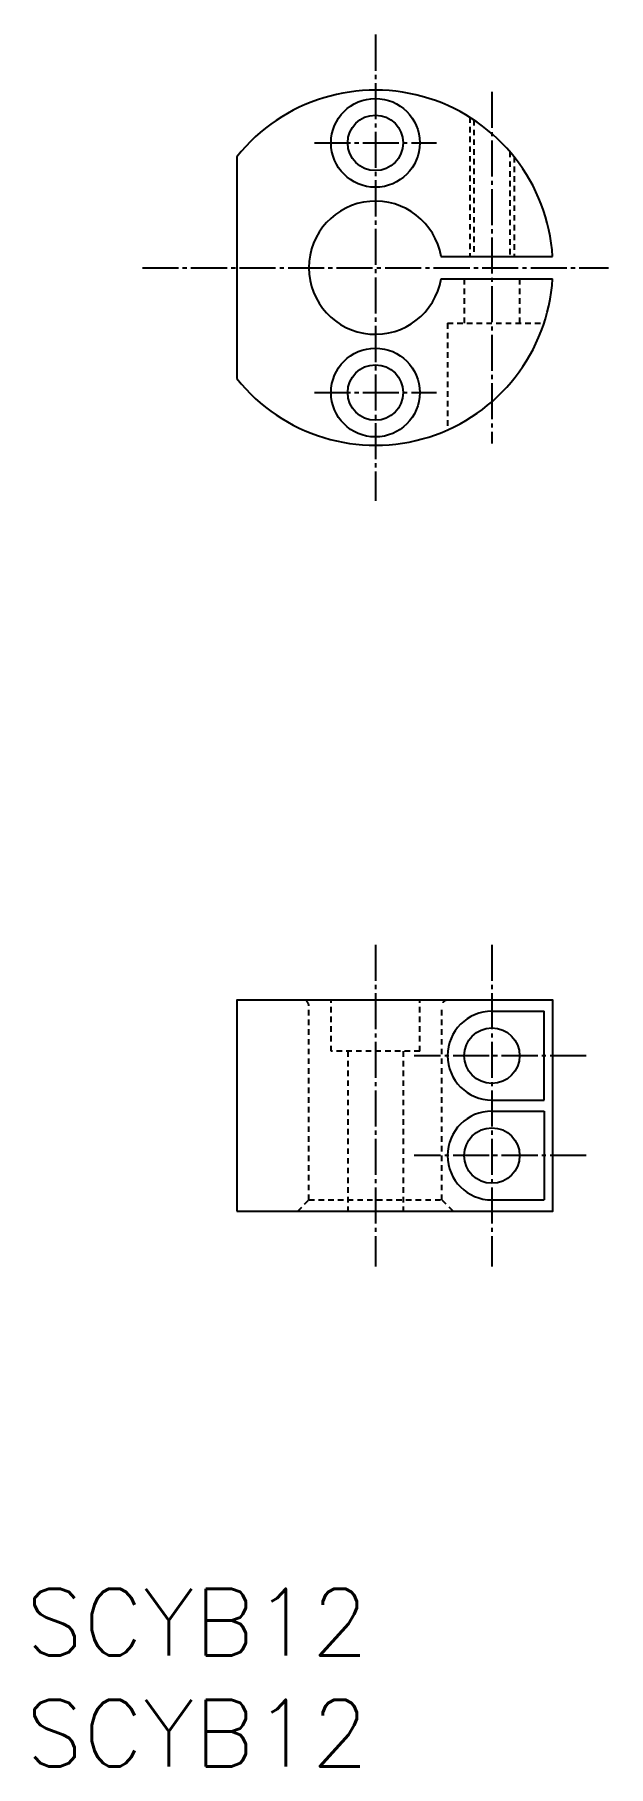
# Model space of a CAD drawing. Extents: x -194 to -143, y -2044 to -1888.
import ezdxf

# ---------------------------------------------------------------- set-up
doc = ezdxf.new("R2010")
doc.units = 0
doc.header["$LTSCALE"] = 0.25
doc.linetypes.add('CENTER', pattern=[17.5, 13, -1.5, 1.5, -1.5])
doc.linetypes.add('DASHED', pattern=[3.5, 2, -1.5])
doc.layers.get('0').update_dxf_attribs({"linetype": 'CONTINUOUS'})
doc.layers.add('CENTER', color=1, linetype='CENTER')
doc.styles.get("Standard").update_dxf_attribs({"font": 'txt', "bigfont": 'BIGFONT'})

msp = doc.modelspace()

# ---------------------------------------------------------------- linework, layer by layer
at = {"color": 3, "linetype": 'DASHED'}
for p, q in [((-155.12, -1895.11), (-155.12, -1907.67)), ((-154.74, -1895.36), (-154.74, -1907.67)), ((-151.5, -1898.22), (-151.5, -1907.67)), ((-151.12, -1898.68), (-151.12, -1907.67)), ((-155.62, -1909.67), (-155.62, -1913.67)), ((-150.62, -1909.67), (-150.62, -1913.67)), ((-157.12, -1913.67), (-148.42, -1913.67)), ((-157.12, -1913.67), (-157.12, -1923.29)), ((-169.62, -1992.67), (-169.62, -1975.17)), ((-167.62, -1979.27), (-167.62, -1974.67)), ((-159.62, -1979.27), (-159.62, -1974.67)), ((-157.62, -1992.67), (-157.62, -1975.17)), ((-159.62, -1979.27), (-167.62, -1979.27)), ((-166.12, -1979.27), (-166.12, -1993.67)), ((-161.12, -1979.27), (-161.12, -1993.67)), ((-170.62, -1993.67), (-169.62, -1992.67)), ((-169.62, -1992.67), (-157.62, -1992.67)), ((-156.62, -1993.67), (-157.62, -1992.67))]:
    msp.add_line(p, q, dxfattribs=at)
at = {"color": 7, "linetype": 'CONTINUOUS'}
for p, q in [((-176.12, -1898.68), (-176.12, -1918.66)), ((-157.71, -1907.67), (-147.65, -1907.67)), ((-157.71, -1909.67), (-147.65, -1909.67)), ((-153.12, -1975.67), (-148.42, -1975.67)), ((-148.42, -1983.67), (-148.42, -1975.67)), ((-153.12, -1983.67), (-148.42, -1983.67)), ((-153.12, -1984.67), (-148.42, -1984.67)), ((-148.42, -1984.67), (-148.42, -1992.67)), ((-153.12, -1992.67), (-148.42, -1992.67))]:
    msp.add_line(p, q, dxfattribs=at)
msp.add_lwpolyline([(-176.11, -1993.67), (-147.62, -1993.67), (-147.62, -1974.67), (-176.11, -1974.67)], close=True, dxfattribs=at)
for centre, radius in [((-163.62, -1897.42), 4), ((-163.62, -1897.42), 2.5), ((-163.62, -1919.92), 4), ((-163.62, -1919.92), 2.5), ((-153.12, -1979.67), 2.5), ((-153.12, -1988.67), 2.5)]:
    msp.add_circle(centre, radius, dxfattribs=at)
for centre, radius, start, end in [((-163.62, -1908.67), 16, 3.5833, 141.3752), ((-163.62, -1908.67), 6, 9.5941, 350.4059), ((-163.62, -1908.67), 16, 218.6248, 356.4167), ((-153.12, -1979.67), 4, 90, 270), ((-153.12, -1988.67), 4, 90, 270)]:
    msp.add_arc(centre, radius, start, end, dxfattribs=at)
at = {"color": 3, "linetype": 'DASHED'}
for centre, start, end in [((-170.12, -1975.17), 0, 90), ((-157.12, -1975.17), 90, 180)]:
    msp.add_arc(centre, 0.5, start, end, dxfattribs=at)
at = {"layer": 'CENTER', "color": 1, "linetype": 'CENTER'}
for p, q in [((-163.62, -1887.67), (-163.62, -1929.67)), ((-153.12, -1892.83), (-153.12, -1924.5)), ((-169.12, -1897.42), (-158.12, -1897.42)), ((-184.62, -1908.67), (-142.62, -1908.67)), ((-169.12, -1919.92), (-158.12, -1919.92)), ((-163.62, -1969.67), (-163.62, -1998.67)), ((-153.12, -1969.67), (-153.12, -1998.67)), ((-144.62, -1979.67), (-160.12, -1979.67)), ((-144.62, -1988.67), (-160.12, -1988.67))]:
    msp.add_line(p, q, dxfattribs=at)

# ---------------------------------------------------------------- texts
at = {"color": 7, "linetype": 'CONTINUOUS'}
for p in [(-195.11, -2033.71), (-195.11, -2043.71)]:
    msp.add_text('SCYB12', height=6, dxfattribs=at).set_placement(p)

doc.saveas('drawing.dxf')
